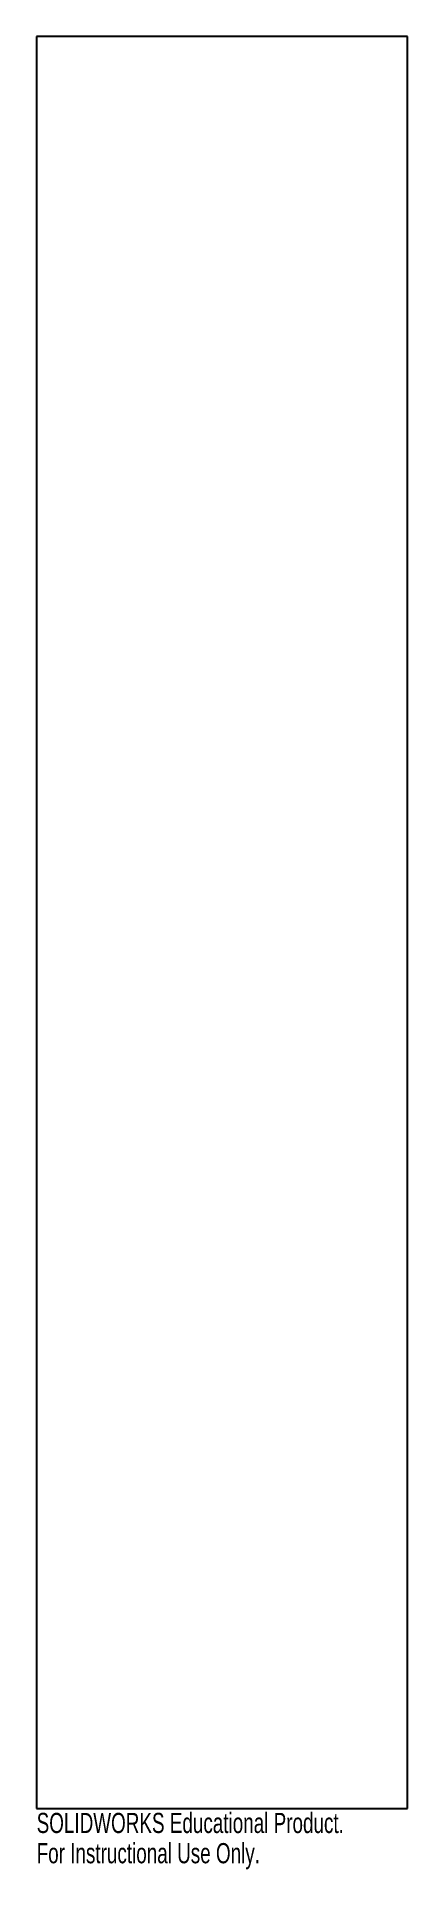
# Model space of a CAD drawing. Header units: millimetres. Extents: x -44 to 44, y -227 to 212.
import ezdxf

# ---------------------------------------------------------------- set-up
doc = ezdxf.new("R2010")
doc.units = ezdxf.units.MM
doc.styles.add('SLDTEXTSTYLE0', font='TXT', dxfattribs={"width": 0.7})

msp = doc.modelspace()

# ---------------------------------------------------------------- linework, layer by layer
at = {"color": 7, "linetype": 'Continuous', "lineweight": 25}
for p, q in [((-44.45, 212.5), (-44.45, -212.5)), ((44.45, 212.5), (-44.45, 212.5)), ((44.45, -212.5), (44.45, 212.5)), ((-44.45, -212.5), (44.45, -212.5))]:
    msp.add_line(p, q, dxfattribs=at)

# ---------------------------------------------------------------- texts
at = {"color": 7, "linetype": 'Continuous', "char_height": 4.8336, "attachment_point": 1, "style": 'SLDTEXTSTYLE0'}
for s, insert in [('SOLIDWORKS Educational Product.', (-44.45, -213.52)), ('For Instructional Use Only.', (-44.45, -220.77))]:
    msp.add_mtext(s, dxfattribs=dict(at, insert=insert))

doc.saveas('drawing.dxf')
